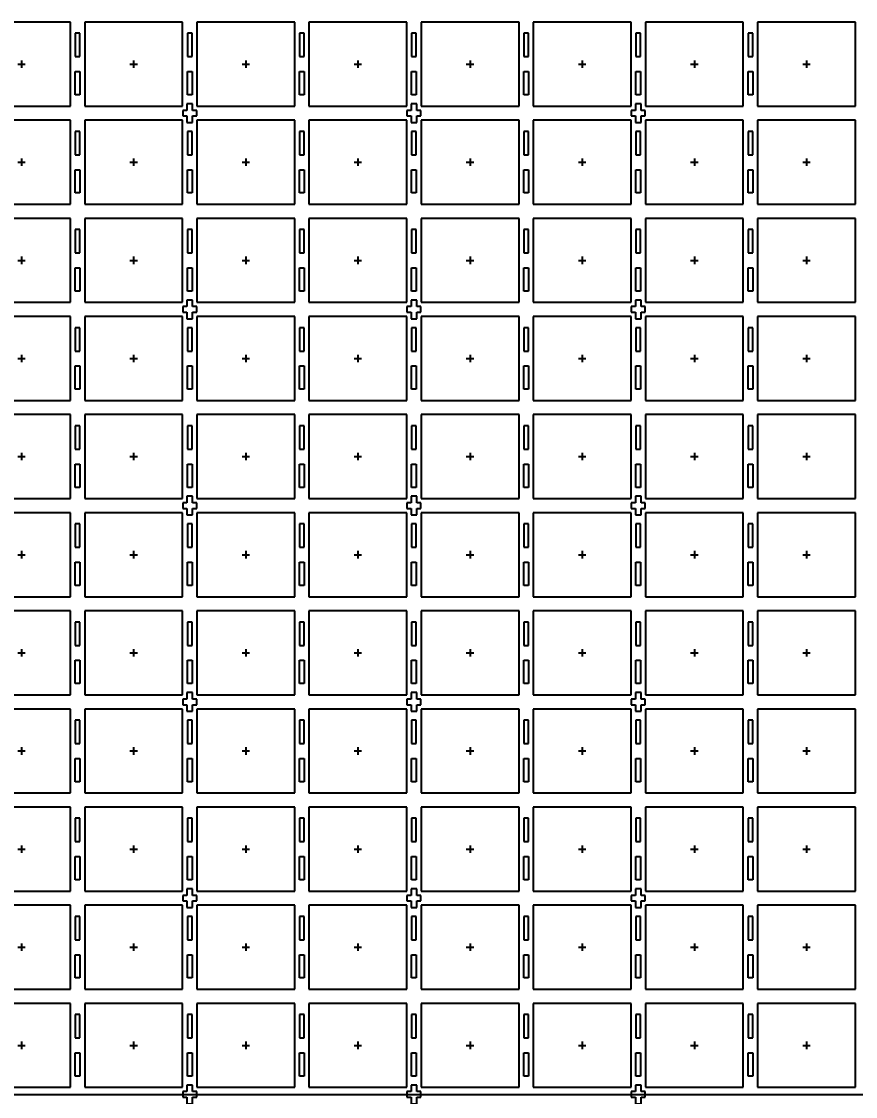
# Model space of a CAD drawing. Header units: millimetres. Extents: x 404.3 to 412.54, y 108.23 to 113.92.
# Drawn here: x 407.654 to 408.727, y 111.017 to 112.401 of the extents above; entities that cross this region are included whole.
import ezdxf

# ---------------------------------------------------------------- set-up
doc = ezdxf.new("R2010")
doc.units = ezdxf.units.MM
doc.header["$LTSCALE"] = 0.5
doc.header["$PDMODE"] = 98
for name, pattern in [('CENTER', [50.8, 31.75, -6.35, 6.35, -6.35]), ('HIDDEN', [0.375, 0.25, -0.125]), ('PHANTOM2', [31.75, 15.875, -3.175, 3.175, -3.175, 3.175, -3.175])]:
    doc.linetypes.add(name, pattern=pattern)
for name, color, linetype in [('1D', 4, 'Continuous'), ('BTM', 7, 'HIDDEN'), ('CEN', 2, 'CENTER'), ('DIM', 3, 'Continuous'), ('PKG', 1, 'PHANTOM2')]:
    doc.layers.add(name, color=color, linetype=linetype)
doc.styles.add('SIMPLEX', font='simplex.shx', dxfattribs={"bigfont": 'AllInOneBig.shx'})
doc.dimstyles.new('Standard2', dxfattribs={"dimtxt": 0.06, "dimasz": 0.08, "dimexe": 0.01, "dimexo": 0.01, "dimgap": 0.027, "dimtad": 1, "dimdec": 3, "dimlfac": 16.666667, "dimrnd": 5e-05, "dimzin": 1, "dimtxsty": 'SIMPLEX', "dimcen": 0.1905, "dimclrd": 256, "dimclre": 256, "dimclrt": 256, "dimazin": 3, "dimtp": 0.03, "dimtm": 0.05, "dimtfac": 0.8, "dimtdec": 3, "dimtmove": 0, "dimatfit": 3, "dimfxl": 0.05, "dimtzin": 4, "dimlwd": -1, "dimlwe": -1})

# ---------------------------------------------------------------- blocks, each defined once
blk = doc.blocks.new('*D5')
at = {"layer": '1D', "ltscale": 0.1, "transparency": 16777216}
blk.add_line((407.4647, 111.0196), (409.963, 111.0196), dxfattribs=at)
at = {"layer": 'Defpoints', "color": 0, "ltscale": 0.1, "transparency": 16777216}
for p in [(407.4376, 111.0196), (407.4547, 111.0196), (409.963, 111.0196)]:
    blk.add_point(p, dxfattribs=at)
at = {"layer": '1D', "ltscale": 0.1, "transparency": 16777216, "insert": (410.11, 111.0196), "char_height": 0.06, "attachment_point": 5, "style": 'SIMPLEX'}
blk.add_mtext('\\A1;0.000', dxfattribs=at)
blk = doc.blocks.new('*D8')
at = {"layer": '1D', "ltscale": 0.1, "transparency": 16777216}
blk.add_line((408.5776, 113.1086), (408.5776, 113.3266), dxfattribs=at)
at = {"layer": 'Defpoints', "color": 0, "ltscale": 0.1, "transparency": 16777216}
for p in [(408.5776, 113.3266), (408.5776, 113.0986), (407.4376, 111.0196)]:
    blk.add_point(p, dxfattribs=at)
at = {"layer": '1D', "ltscale": 0.1, "transparency": 16777216, "insert": (408.5776, 113.4965), "char_height": 0.06, "attachment_point": 5, "rotation": 90, "style": 'SIMPLEX'}
blk.add_mtext('\\A1;19.000', dxfattribs=at)
blk = doc.blocks.new('*D9')
at = {"layer": '1D', "ltscale": 0.1, "transparency": 16777216}
blk.add_line((409.4725, 112.6366), (409.963, 112.6366), dxfattribs=at)
at = {"layer": 'Defpoints', "color": 0, "ltscale": 0.1, "transparency": 16777216}
for p in [(409.4625, 112.6366), (409.963, 112.6366), (407.4376, 111.0196)]:
    blk.add_point(p, dxfattribs=at)
at = {"layer": '1D', "ltscale": 0.1, "transparency": 16777216, "insert": (410.1386, 112.6366), "char_height": 0.06, "attachment_point": 5, "style": 'SIMPLEX'}
blk.add_mtext('\\A1;26.950', dxfattribs=at)
blk = doc.blocks.new('*D10')
at = {"layer": '1D', "ltscale": 0.1, "transparency": 16777216}
blk.add_line((409.4725, 112.1566), (409.963, 112.1566), dxfattribs=at)
at = {"layer": 'Defpoints', "color": 0, "ltscale": 0.1, "transparency": 16777216}
for p in [(409.4625, 112.1566), (409.963, 112.1566), (407.4376, 111.0196)]:
    blk.add_point(p, dxfattribs=at)
at = {"layer": '1D', "ltscale": 0.1, "transparency": 16777216, "insert": (410.1329, 112.1566), "char_height": 0.06, "attachment_point": 5, "style": 'SIMPLEX'}
blk.add_mtext('\\A1;18.950', dxfattribs=at)
blk = doc.blocks.new('*D11')
at = {"layer": '1D', "ltscale": 0.1, "transparency": 16777216}
blk.add_line((409.4725, 111.7666), (409.963, 111.7666), dxfattribs=at)
at = {"layer": 'Defpoints', "color": 0, "ltscale": 0.1, "transparency": 16777216}
for p in [(409.4625, 111.7666), (409.963, 111.7666), (407.4376, 111.0196)]:
    blk.add_point(p, dxfattribs=at)
at = {"layer": '1D', "ltscale": 0.1, "transparency": 16777216, "insert": (410.1329, 111.7666), "char_height": 0.06, "attachment_point": 5, "style": 'SIMPLEX'}
blk.add_mtext('\\A1;12.450', dxfattribs=at)
blk = doc.blocks.new('*D12')
at = {"layer": '1D', "ltscale": 0.1, "transparency": 16777216}
blk.add_line((409.4725, 111.2866), (409.963, 111.2866), dxfattribs=at)
at = {"layer": 'Defpoints', "color": 0, "ltscale": 0.1, "transparency": 16777216}
for p in [(409.4625, 111.2866), (409.963, 111.2866), (407.4376, 111.0196)]:
    blk.add_point(p, dxfattribs=at)
at = {"layer": '1D', "ltscale": 0.1, "transparency": 16777216, "insert": (410.11, 111.2866), "char_height": 0.06, "attachment_point": 5, "style": 'SIMPLEX'}
blk.add_mtext('\\A1;4.450', dxfattribs=at)
blk = doc.blocks.new('*D13')
at = {"layer": '1D', "ltscale": 0.1, "transparency": 16777216}
blk.add_line((409.4725, 110.8366), (409.963, 110.8366), dxfattribs=at)
at = {"layer": 'Defpoints', "color": 0, "ltscale": 0.1, "transparency": 16777216}
for p in [(407.4376, 111.0196), (409.4625, 110.8366), (409.963, 110.8366)]:
    blk.add_point(p, dxfattribs=at)
at = {"layer": '1D', "ltscale": 0.1, "transparency": 16777216, "insert": (410.11, 110.8366), "char_height": 0.06, "attachment_point": 5, "style": 'SIMPLEX'}
blk.add_mtext('\\A1;3.050', dxfattribs=at)
blk = doc.blocks.new('*D14')
at = {"layer": '1D', "ltscale": 0.1, "transparency": 16777216}
blk.add_line((409.4725, 110.3566), (409.963, 110.3566), dxfattribs=at)
at = {"layer": 'Defpoints', "color": 0, "ltscale": 0.1, "transparency": 16777216}
for p in [(407.4376, 111.0196), (409.4625, 110.3566), (409.963, 110.3566)]:
    blk.add_point(p, dxfattribs=at)
at = {"layer": '1D', "ltscale": 0.1, "transparency": 16777216, "insert": (410.1272, 110.3566), "char_height": 0.06, "attachment_point": 5, "style": 'SIMPLEX'}
blk.add_mtext('\\A1;11.050', dxfattribs=at)
blk = doc.blocks.new('*D15')
at = {"layer": '1D', "ltscale": 0.1, "transparency": 16777216}
blk.add_line((409.3465, 108.9616), (409.963, 108.9616), dxfattribs=at)
at = {"layer": 'Defpoints', "color": 0, "ltscale": 0.1, "transparency": 16777216}
for p in [(407.4376, 111.0196), (409.3365, 108.9616), (409.963, 108.9616)]:
    blk.add_point(p, dxfattribs=at)
at = {"layer": '1D', "ltscale": 0.1, "transparency": 16777216, "insert": (410.1386, 108.9616), "char_height": 0.06, "attachment_point": 5, "style": 'SIMPLEX'}
blk.add_mtext('\\A1;34.300', dxfattribs=at)
blk = doc.blocks.new('*D33')
at = {"layer": '1D', "transparency": 16777216}
for p, q in [((409.3525, 112.9756), (409.643, 112.9756)), ((409.643, 112.9756), (409.803, 112.8121)), ((409.803, 112.8121), (409.963, 112.8121))]:
    blk.add_line(p, q, dxfattribs=at)
at = {"layer": 'Defpoints', "color": 0, "transparency": 16777216}
for p in [(409.3425, 112.9756), (409.963, 112.8121), (407.4376, 111.0196)]:
    blk.add_point(p, dxfattribs=at)
at = {"layer": '1D', "transparency": 16777216, "insert": (410.1386, 112.8121), "char_height": 0.06, "attachment_point": 5, "style": 'SIMPLEX'}
blk.add_mtext('\\A1;32.600', dxfattribs=at)
blk = doc.blocks.new('*D34')
at = {"layer": '1D', "transparency": 16777216}
for p, q in [((409.3525, 109.0996), (409.643, 109.0996)), ((409.643, 109.0996), (409.803, 109.0611)), ((409.803, 109.0611), (409.963, 109.0611))]:
    blk.add_line(p, q, dxfattribs=at)
at = {"layer": 'Defpoints', "color": 0, "transparency": 16777216}
for p in [(407.4376, 111.0196), (409.3425, 109.0996), (409.963, 109.0611)]:
    blk.add_point(p, dxfattribs=at)
at = {"layer": '1D', "transparency": 16777216, "insert": (410.1386, 109.0611), "char_height": 0.06, "attachment_point": 5, "style": 'SIMPLEX'}
blk.add_mtext('\\A1;32.000', dxfattribs=at)
blk = doc.blocks.new('*D35')
at = {"layer": '1D', "ltscale": 0.1, "transparency": 16777216}
blk.add_line((409.3425, 109.0896), (409.3425, 108.7519), dxfattribs=at)
at = {"layer": 'Defpoints', "color": 0, "ltscale": 0.1, "transparency": 16777216}
for p in [(407.4376, 111.0196), (409.3425, 109.0996), (409.3425, 108.7519)]:
    blk.add_point(p, dxfattribs=at)
at = {"layer": '1D', "ltscale": 0.1, "transparency": 16777216, "insert": (409.3425, 108.582), "char_height": 0.06, "attachment_point": 5, "rotation": 90, "style": 'SIMPLEX'}
blk.add_mtext('\\A1;{\\C256;31.747}', dxfattribs=at)
blk = doc.blocks.new('*D36')
at = {"layer": '1D', "ltscale": 0.1, "transparency": 16777216}
for p, q in [((409.643, 113.0716), (409.803, 113.1389)), ((409.803, 113.1389), (409.963, 113.1389)), ((409.2259, 113.0716), (409.643, 113.0716))]:
    blk.add_line(p, q, dxfattribs=at)
at = {"layer": 'Defpoints', "color": 0, "ltscale": 0.1, "transparency": 16777216}
for p in [(409.963, 113.1389), (409.2159, 113.0716), (407.4376, 111.0196)]:
    blk.add_point(p, dxfattribs=at)
at = {"layer": '1D', "ltscale": 0.1, "transparency": 16777216, "insert": (410.1386, 113.1389), "char_height": 0.06, "attachment_point": 5, "style": 'SIMPLEX'}
blk.add_mtext('\\A1;34.200', dxfattribs=at)
blk = doc.blocks.new('*D37')
at = {"layer": '1D', "ltscale": 0.1, "transparency": 16777216}
blk.add_line((408.4966, 108.9966), (408.4966, 108.7532), dxfattribs=at)
at = {"layer": 'Defpoints', "color": 0, "ltscale": 0.1, "transparency": 16777216}
for p in [(407.4376, 111.0196), (408.4966, 109.0066), (408.4966, 108.7532)]:
    blk.add_point(p, dxfattribs=at)
at = {"layer": '1D', "ltscale": 0.1, "transparency": 16777216, "insert": (408.4966, 108.5833), "char_height": 0.06, "attachment_point": 5, "rotation": 90, "style": 'SIMPLEX'}
blk.add_mtext('\\A1;17.650', dxfattribs=at)
blk = doc.blocks.new('*D50')
at = {"layer": '1D', "ltscale": 0.1, "transparency": 16777216}
for p, q in [((409.2734, 113.3831), (409.2734, 113.5431)), ((409.3125, 113.2231), (409.2734, 113.3831)), ((409.3125, 112.6466), (409.3125, 113.2231))]:
    blk.add_line(p, q, dxfattribs=at)
at = {"layer": 'Defpoints', "color": 0, "ltscale": 0.1, "transparency": 16777216}
for p in [(409.2734, 113.5431), (409.3125, 112.6366), (407.4376, 111.0196)]:
    blk.add_point(p, dxfattribs=at)
at = {"layer": '1D', "ltscale": 0.1, "transparency": 16777216, "insert": (409.2734, 113.713), "char_height": 0.06, "attachment_point": 5, "rotation": 90, "style": 'SIMPLEX'}
blk.add_mtext('\\A1;31.247', dxfattribs=at)
blk = doc.blocks.new('*D51')
at = {"layer": '1D', "ltscale": 0.1, "transparency": 16777216}
for p, q in [((409.1015, 113.3831), (409.1015, 113.5431)), ((409.1625, 113.2395), (409.1015, 113.3831)), ((409.1625, 113.0895), (409.1625, 113.2395))]:
    blk.add_line(p, q, dxfattribs=at)
at = {"layer": 'Defpoints', "color": 0, "ltscale": 0.1, "transparency": 16777216}
for p in [(409.1015, 113.5431), (409.1625, 113.0795), (407.4376, 111.0196)]:
    blk.add_point(p, dxfattribs=at)
at = {"layer": '1D', "ltscale": 0.1, "transparency": 16777216, "insert": (409.1015, 113.7187), "char_height": 0.06, "attachment_point": 5, "rotation": 90, "style": 'SIMPLEX'}
blk.add_mtext('\\A1;28.747', dxfattribs=at)
blk = doc.blocks.new('*D77')
at = {"layer": '1D', "ltscale": 0.1, "transparency": 16777216}
blk.add_line((409.4625, 113.1023), (409.4625, 113.5431), dxfattribs=at)
at = {"layer": 'Defpoints', "color": 0, "ltscale": 0.1, "transparency": 16777216}
for p in [(409.4625, 113.5431), (409.4625, 113.0923), (407.4376, 111.0196)]:
    blk.add_point(p, dxfattribs=at)
at = {"layer": '1D', "ltscale": 0.1, "transparency": 16777216, "insert": (409.4625, 113.7187), "char_height": 0.06, "attachment_point": 5, "rotation": 90, "style": 'SIMPLEX'}
blk.add_mtext('\\A1;33.747', dxfattribs=at)
blk = doc.blocks.new('*D128')
at = {"layer": 'Defpoints', "color": 0, "ltscale": 0.1, "transparency": 16777216}
for p in [(409.1925, 113.0446), (409.963, 113.0446), (407.4376, 111.0196)]:
    blk.add_point(p, dxfattribs=at)
at = {"layer": 'DIM', "ltscale": 0.1, "transparency": 16777216}
blk.add_line((409.2025, 113.0446), (409.963, 113.0446), dxfattribs=at)
at = {"layer": 'DIM', "ltscale": 0.1, "transparency": 16777216, "insert": (410.1772, 113.0446), "char_height": 0.06, "attachment_point": 5, "style": 'SIMPLEX'}
blk.add_mtext('\\A1;(33.750)', dxfattribs=at)
blk = doc.blocks.new('*D126')
at = {"layer": 'Defpoints', "color": 0, "ltscale": 0.1, "transparency": 16777216}
for p in [(409.1925, 112.9846), (409.963, 112.9018), (407.4376, 111.0196)]:
    blk.add_point(p, dxfattribs=at)
at = {"layer": 'DIM', "ltscale": 0.1, "transparency": 16777216}
for p, q in [((409.2025, 112.9846), (409.643, 112.9846)), ((409.643, 112.9846), (409.803, 112.9018)), ((409.803, 112.9018), (409.963, 112.9018))]:
    blk.add_line(p, q, dxfattribs=at)
at = {"layer": 'DIM', "ltscale": 0.1, "transparency": 16777216, "insert": (410.1772, 112.9018), "char_height": 0.06, "attachment_point": 5, "style": 'SIMPLEX'}
blk.add_mtext('\\A1;(32.750)', dxfattribs=at)
blk = doc.blocks.new('*D129')
at = {"layer": 'Defpoints', "color": 0, "ltscale": 0.1, "transparency": 16777216}
for p in [(409.1931, 113.5431), (409.1925, 113.0446), (407.4376, 111.0196)]:
    blk.add_point(p, dxfattribs=at)
at = {"layer": 'DIM', "ltscale": 0.1, "transparency": 16777216}
for p, q in [((409.1931, 113.3831), (409.1931, 113.5431)), ((409.1925, 113.2231), (409.1931, 113.3831)), ((409.1925, 113.0546), (409.1925, 113.2231))]:
    blk.add_line(p, q, dxfattribs=at)
at = {"layer": 'DIM', "ltscale": 0.1, "transparency": 16777216, "insert": (409.1931, 113.7572), "char_height": 0.06, "attachment_point": 5, "rotation": 90, "style": 'SIMPLEX'}
blk.add_mtext('\\A1;(29.247)', dxfattribs=at)
blk = doc.blocks.new('*D127')
at = {"layer": 'Defpoints', "color": 0, "ltscale": 0.1, "transparency": 16777216}
for p in [(409.0225, 113.5431), (409.0545, 113.0446), (407.4376, 111.0196)]:
    blk.add_point(p, dxfattribs=at)
at = {"layer": 'DIM', "ltscale": 0.1, "transparency": 16777216}
for p, q in [((409.0225, 113.3831), (409.0225, 113.5431)), ((409.0545, 113.2231), (409.0225, 113.3831)), ((409.0545, 113.0546), (409.0545, 113.2231))]:
    blk.add_line(p, q, dxfattribs=at)
at = {"layer": 'DIM', "ltscale": 0.1, "transparency": 16777216, "insert": (409.0225, 113.7572), "char_height": 0.06, "attachment_point": 5, "rotation": 90, "style": 'SIMPLEX'}
blk.add_mtext('\\A1;(26.947)', dxfattribs=at)
blk = doc.blocks.new('*U201')
at = {"layer": 'CEN', "ltscale": 0.005}
for p, q in [((0, 0.0048), (0, -0.0048)), ((-0.0048, 0), (0.0048, 0))]:
    blk.add_line(p, q, dxfattribs=at)
at = {"layer": 'PKG', "ltscale": 0.03}
blk.add_lwpolyline([(0.063, 0.054), (-0.063, 0.054), (-0.063, -0.054), (0.063, -0.054)], close=True, dxfattribs=at)
blk = doc.blocks.new('*U202')
at = {"layer": 'DIM', "color": 0, "linetype": 'ByBlock', "lineweight": -2, "transparency": 16777216}
for p in [(1.7316, 3.0312), (1.8759, 3.0312), (2.0202, 3.0312), (2.1645, 3.0312), (2.3088, 3.0312), (2.4531, 3.0312), (2.5974, 3.0312), (2.7417, 3.0312), (1.7316, 2.9049), (1.8759, 2.9049), (2.0202, 2.9049), (2.1645, 2.9049), (2.3088, 2.9049), (2.4531, 2.9049), (2.5974, 2.9049), (2.7417, 2.9049), (1.7316, 2.7786), (1.8759, 2.7786), (2.0202, 2.7786), (2.1645, 2.7786), (2.3088, 2.7786), (2.4531, 2.7786), (2.5974, 2.7786), (2.7417, 2.7786), (1.7316, 2.6523), (1.8759, 2.6523), (2.0202, 2.6523), (2.1645, 2.6523), (2.3088, 2.6523), (2.4531, 2.6523), (2.5974, 2.6523), (2.7417, 2.6523), (1.7316, 2.526), (1.8759, 2.526), (2.0202, 2.526), (2.1645, 2.526), (2.3088, 2.526), (2.4531, 2.526), (2.5974, 2.526), (2.7417, 2.526), (1.7316, 2.3997), (1.8759, 2.3997), (2.0202, 2.3997), (2.1645, 2.3997), (2.3088, 2.3997), (2.4531, 2.3997), (2.5974, 2.3997), (2.7417, 2.3997), (1.7316, 2.2734), (1.8759, 2.2734), (2.0202, 2.2734), (2.1645, 2.2734), (2.3088, 2.2734), (2.4531, 2.2734), (2.5974, 2.2734), (2.7417, 2.2734), (1.7316, 2.1471), (1.8759, 2.1471), (2.0202, 2.1471), (2.1645, 2.1471), (2.3088, 2.1471), (2.4531, 2.1471), (2.5974, 2.1471), (2.7417, 2.1471), (1.7316, 2.0208), (1.8759, 2.0208), (2.0202, 2.0208), (2.1645, 2.0208), (2.3088, 2.0208), (2.4531, 2.0208), (2.5974, 2.0208), (2.7417, 2.0208), (1.7316, 1.8945), (1.8759, 1.8945), (2.0202, 1.8945), (2.1645, 1.8945), (2.3088, 1.8945), (2.4531, 1.8945), (2.5974, 1.8945), (2.7417, 1.8945), (1.7316, 1.7682), (1.8759, 1.7682), (2.0202, 1.7682), (2.1645, 1.7682), (2.3088, 1.7682), (2.4531, 1.7682), (2.5974, 1.7682), (2.7417, 1.7682)]:
    blk.add_blockref('*U201', p, dxfattribs=at)

msp = doc.modelspace()

# ---------------------------------------------------------------- linework, layer by layer
at = {"layer": 'BTM', "ltscale": 0.03}
for points in [[(407.723239, 112.355392), (407.729239, 112.355392), (407.729239, 112.385392), (407.723239, 112.385392)], [(407.867539, 112.355392), (407.873539, 112.355392), (407.873539, 112.385392), (407.867539, 112.385392)], [(408.011839, 112.355392), (408.017839, 112.355392), (408.017839, 112.385392), (408.011839, 112.385392)], [(408.156139, 112.355392), (408.162139, 112.355392), (408.162139, 112.385392), (408.156139, 112.385392)], [(408.300439, 112.355392), (408.306439, 112.355392), (408.306439, 112.385392), (408.300439, 112.385392)], [(408.444739, 112.355392), (408.450739, 112.355392), (408.450739, 112.385392), (408.444739, 112.385392)], [(408.589039, 112.355392), (408.595039, 112.355392), (408.595039, 112.385392), (408.589039, 112.385392)], [(407.723239, 112.336192), (407.729239, 112.336192), (407.729239, 112.306192), (407.723239, 112.306192)], [(407.867539, 112.336192), (407.873539, 112.336192), (407.873539, 112.306192), (407.867539, 112.306192)], [(408.011839, 112.336192), (408.017839, 112.336192), (408.017839, 112.306192), (408.011839, 112.306192)], [(408.156139, 112.336192), (408.162139, 112.336192), (408.162139, 112.306192), (408.156139, 112.306192)], [(408.300439, 112.336192), (408.306439, 112.336192), (408.306439, 112.306192), (408.300439, 112.306192)], [(408.444739, 112.336192), (408.450739, 112.336192), (408.450739, 112.306192), (408.444739, 112.306192)], [(408.589039, 112.336192), (408.595039, 112.336192), (408.595039, 112.306192), (408.589039, 112.306192)], [(407.723239, 112.229092), (407.729239, 112.229092), (407.729239, 112.259092), (407.723239, 112.259092)], [(407.867539, 112.229092), (407.873539, 112.229092), (407.873539, 112.259092), (407.867539, 112.259092)], [(408.011839, 112.229092), (408.017839, 112.229092), (408.017839, 112.259092), (408.011839, 112.259092)], [(408.156139, 112.229092), (408.162139, 112.229092), (408.162139, 112.259092), (408.156139, 112.259092)], [(408.300439, 112.229092), (408.306439, 112.229092), (408.306439, 112.259092), (408.300439, 112.259092)], [(408.444739, 112.229092), (408.450739, 112.229092), (408.450739, 112.259092), (408.444739, 112.259092)], [(408.589039, 112.229092), (408.595039, 112.229092), (408.595039, 112.259092), (408.589039, 112.259092)], [(407.723239, 112.209892), (407.729239, 112.209892), (407.729239, 112.179892), (407.723239, 112.179892)], [(407.867539, 112.209892), (407.873539, 112.209892), (407.873539, 112.179892), (407.867539, 112.179892)], [(408.011839, 112.209892), (408.017839, 112.209892), (408.017839, 112.179892), (408.011839, 112.179892)], [(408.156139, 112.209892), (408.162139, 112.209892), (408.162139, 112.179892), (408.156139, 112.179892)], [(408.300439, 112.209892), (408.306439, 112.209892), (408.306439, 112.179892), (408.300439, 112.179892)], [(408.444739, 112.209892), (408.450739, 112.209892), (408.450739, 112.179892), (408.444739, 112.179892)], [(408.589039, 112.209892), (408.595039, 112.209892), (408.595039, 112.179892), (408.589039, 112.179892)], [(407.723239, 112.102792), (407.729239, 112.102792), (407.729239, 112.132792), (407.723239, 112.132792)], [(407.867539, 112.102792), (407.873539, 112.102792), (407.873539, 112.132792), (407.867539, 112.132792)], [(408.011839, 112.102792), (408.017839, 112.102792), (408.017839, 112.132792), (408.011839, 112.132792)], [(408.156139, 112.102792), (408.162139, 112.102792), (408.162139, 112.132792), (408.156139, 112.132792)], [(408.300439, 112.102792), (408.306439, 112.102792), (408.306439, 112.132792), (408.300439, 112.132792)], [(408.444739, 112.102792), (408.450739, 112.102792), (408.450739, 112.132792), (408.444739, 112.132792)], [(408.589039, 112.102792), (408.595039, 112.102792), (408.595039, 112.132792), (408.589039, 112.132792)], [(407.723239, 112.083592), (407.729239, 112.083592), (407.729239, 112.053592), (407.723239, 112.053592)], [(407.867539, 112.083592), (407.873539, 112.083592), (407.873539, 112.053592), (407.867539, 112.053592)], [(408.011839, 112.083592), (408.017839, 112.083592), (408.017839, 112.053592), (408.011839, 112.053592)], [(408.156139, 112.083592), (408.162139, 112.083592), (408.162139, 112.053592), (408.156139, 112.053592)], [(408.300439, 112.083592), (408.306439, 112.083592), (408.306439, 112.053592), (408.300439, 112.053592)], [(408.444739, 112.083592), (408.450739, 112.083592), (408.450739, 112.053592), (408.444739, 112.053592)], [(408.589039, 112.083592), (408.595039, 112.083592), (408.595039, 112.053592), (408.589039, 112.053592)], [(407.723239, 111.976492), (407.729239, 111.976492), (407.729239, 112.006492), (407.723239, 112.006492)], [(407.867539, 111.976492), (407.873539, 111.976492), (407.873539, 112.006492), (407.867539, 112.006492)], [(408.011839, 111.976492), (408.017839, 111.976492), (408.017839, 112.006492), (408.011839, 112.006492)], [(408.156139, 111.976492), (408.162139, 111.976492), (408.162139, 112.006492), (408.156139, 112.006492)], [(408.300439, 111.976492), (408.306439, 111.976492), (408.306439, 112.006492), (408.300439, 112.006492)], [(408.444739, 111.976492), (408.450739, 111.976492), (408.450739, 112.006492), (408.444739, 112.006492)], [(408.589039, 111.976492), (408.595039, 111.976492), (408.595039, 112.006492), (408.589039, 112.006492)], [(407.723239, 111.957292), (407.729239, 111.957292), (407.729239, 111.927292), (407.723239, 111.927292)], [(407.867539, 111.957292), (407.873539, 111.957292), (407.873539, 111.927292), (407.867539, 111.927292)], [(408.011839, 111.957292), (408.017839, 111.957292), (408.017839, 111.927292), (408.011839, 111.927292)], [(408.156139, 111.957292), (408.162139, 111.957292), (408.162139, 111.927292), (408.156139, 111.927292)], [(408.300439, 111.957292), (408.306439, 111.957292), (408.306439, 111.927292), (408.300439, 111.927292)], [(408.444739, 111.957292), (408.450739, 111.957292), (408.450739, 111.927292), (408.444739, 111.927292)], [(408.589039, 111.957292), (408.595039, 111.957292), (408.595039, 111.927292), (408.589039, 111.927292)], [(407.723239, 111.850192), (407.729239, 111.850192), (407.729239, 111.880192), (407.723239, 111.880192)], [(407.867539, 111.850192), (407.873539, 111.850192), (407.873539, 111.880192), (407.867539, 111.880192)], [(408.011839, 111.850192), (408.017839, 111.850192), (408.017839, 111.880192), (408.011839, 111.880192)], [(408.156139, 111.850192), (408.162139, 111.850192), (408.162139, 111.880192), (408.156139, 111.880192)], [(408.300439, 111.850192), (408.306439, 111.850192), (408.306439, 111.880192), (408.300439, 111.880192)], [(408.444739, 111.850192), (408.450739, 111.850192), (408.450739, 111.880192), (408.444739, 111.880192)], [(408.589039, 111.850192), (408.595039, 111.850192), (408.595039, 111.880192), (408.589039, 111.880192)], [(407.723239, 111.830992), (407.729239, 111.830992), (407.729239, 111.800992), (407.723239, 111.800992)], [(407.867539, 111.830992), (407.873539, 111.830992), (407.873539, 111.800992), (407.867539, 111.800992)], [(408.011839, 111.830992), (408.017839, 111.830992), (408.017839, 111.800992), (408.011839, 111.800992)], [(408.156139, 111.830992), (408.162139, 111.830992), (408.162139, 111.800992), (408.156139, 111.800992)], [(408.300439, 111.830992), (408.306439, 111.830992), (408.306439, 111.800992), (408.300439, 111.800992)], [(408.444739, 111.830992), (408.450739, 111.830992), (408.450739, 111.800992), (408.444739, 111.800992)], [(408.589039, 111.830992), (408.595039, 111.830992), (408.595039, 111.800992), (408.589039, 111.800992)], [(407.723239, 111.723892), (407.729239, 111.723892), (407.729239, 111.753892), (407.723239, 111.753892)], [(407.867539, 111.723892), (407.873539, 111.723892), (407.873539, 111.753892), (407.867539, 111.753892)], [(408.011839, 111.723892), (408.017839, 111.723892), (408.017839, 111.753892), (408.011839, 111.753892)], [(408.156139, 111.723892), (408.162139, 111.723892), (408.162139, 111.753892), (408.156139, 111.753892)], [(408.300439, 111.723892), (408.306439, 111.723892), (408.306439, 111.753892), (408.300439, 111.753892)], [(408.444739, 111.723892), (408.450739, 111.723892), (408.450739, 111.753892), (408.444739, 111.753892)], [(408.589039, 111.723892), (408.595039, 111.723892), (408.595039, 111.753892), (408.589039, 111.753892)], [(407.723239, 111.704692), (407.729239, 111.704692), (407.729239, 111.674692), (407.723239, 111.674692)], [(407.867539, 111.704692), (407.873539, 111.704692), (407.873539, 111.674692), (407.867539, 111.674692)], [(408.011839, 111.704692), (408.017839, 111.704692), (408.017839, 111.674692), (408.011839, 111.674692)], [(408.156139, 111.704692), (408.162139, 111.704692), (408.162139, 111.674692), (408.156139, 111.674692)], [(408.300439, 111.704692), (408.306439, 111.704692), (408.306439, 111.674692), (408.300439, 111.674692)], [(408.444739, 111.704692), (408.450739, 111.704692), (408.450739, 111.674692), (408.444739, 111.674692)], [(408.589039, 111.704692), (408.595039, 111.704692), (408.595039, 111.674692), (408.589039, 111.674692)], [(407.723239, 111.597592), (407.729239, 111.597592), (407.729239, 111.627592), (407.723239, 111.627592)], [(407.867539, 111.597592), (407.873539, 111.597592), (407.873539, 111.627592), (407.867539, 111.627592)], [(408.011839, 111.597592), (408.017839, 111.597592), (408.017839, 111.627592), (408.011839, 111.627592)], [(408.156139, 111.597592), (408.162139, 111.597592), (408.162139, 111.627592), (408.156139, 111.627592)], [(408.300439, 111.597592), (408.306439, 111.597592), (408.306439, 111.627592), (408.300439, 111.627592)], [(408.444739, 111.597592), (408.450739, 111.597592), (408.450739, 111.627592), (408.444739, 111.627592)], [(408.589039, 111.597592), (408.595039, 111.597592), (408.595039, 111.627592), (408.589039, 111.627592)], [(407.723239, 111.578392), (407.729239, 111.578392), (407.729239, 111.548392), (407.723239, 111.548392)], [(407.867539, 111.578392), (407.873539, 111.578392), (407.873539, 111.548392), (407.867539, 111.548392)], [(408.011839, 111.578392), (408.017839, 111.578392), (408.017839, 111.548392), (408.011839, 111.548392)], [(408.156139, 111.578392), (408.162139, 111.578392), (408.162139, 111.548392), (408.156139, 111.548392)], [(408.300439, 111.578392), (408.306439, 111.578392), (408.306439, 111.548392), (408.300439, 111.548392)], [(408.444739, 111.578392), (408.450739, 111.578392), (408.450739, 111.548392), (408.444739, 111.548392)], [(408.589039, 111.578392), (408.595039, 111.578392), (408.595039, 111.548392), (408.589039, 111.548392)], [(407.723239, 111.471292), (407.729239, 111.471292), (407.729239, 111.501292), (407.723239, 111.501292)], [(407.867539, 111.471292), (407.873539, 111.471292), (407.873539, 111.501292), (407.867539, 111.501292)], [(408.011839, 111.471292), (408.017839, 111.471292), (408.017839, 111.501292), (408.011839, 111.501292)], [(408.156139, 111.471292), (408.162139, 111.471292), (408.162139, 111.501292), (408.156139, 111.501292)], [(408.300439, 111.471292), (408.306439, 111.471292), (408.306439, 111.501292), (408.300439, 111.501292)], [(408.444739, 111.471292), (408.450739, 111.471292), (408.450739, 111.501292), (408.444739, 111.501292)], [(408.589039, 111.471292), (408.595039, 111.471292), (408.595039, 111.501292), (408.589039, 111.501292)], [(407.723239, 111.452092), (407.729239, 111.452092), (407.729239, 111.422092), (407.723239, 111.422092)], [(407.867539, 111.452092), (407.873539, 111.452092), (407.873539, 111.422092), (407.867539, 111.422092)], [(408.011839, 111.452092), (408.017839, 111.452092), (408.017839, 111.422092), (408.011839, 111.422092)], [(408.156139, 111.452092), (408.162139, 111.452092), (408.162139, 111.422092), (408.156139, 111.422092)], [(408.300439, 111.452092), (408.306439, 111.452092), (408.306439, 111.422092), (408.300439, 111.422092)], [(408.444739, 111.452092), (408.450739, 111.452092), (408.450739, 111.422092), (408.444739, 111.422092)], [(408.589039, 111.452092), (408.595039, 111.452092), (408.595039, 111.422092), (408.589039, 111.422092)], [(407.723239, 111.344992), (407.729239, 111.344992), (407.729239, 111.374992), (407.723239, 111.374992)], [(407.867539, 111.344992), (407.873539, 111.344992), (407.873539, 111.374992), (407.867539, 111.374992)], [(408.011839, 111.344992), (408.017839, 111.344992), (408.017839, 111.374992), (408.011839, 111.374992)], [(408.156139, 111.344992), (408.162139, 111.344992), (408.162139, 111.374992), (408.156139, 111.374992)], [(408.300439, 111.344992), (408.306439, 111.344992), (408.306439, 111.374992), (408.300439, 111.374992)], [(408.444739, 111.344992), (408.450739, 111.344992), (408.450739, 111.374992), (408.444739, 111.374992)], [(408.589039, 111.344992), (408.595039, 111.344992), (408.595039, 111.374992), (408.589039, 111.374992)], [(407.723239, 111.325792), (407.729239, 111.325792), (407.729239, 111.295792), (407.723239, 111.295792)], [(407.867539, 111.325792), (407.873539, 111.325792), (407.873539, 111.295792), (407.867539, 111.295792)], [(408.011839, 111.325792), (408.017839, 111.325792), (408.017839, 111.295792), (408.011839, 111.295792)], [(408.156139, 111.325792), (408.162139, 111.325792), (408.162139, 111.295792), (408.156139, 111.295792)], [(408.300439, 111.325792), (408.306439, 111.325792), (408.306439, 111.295792), (408.300439, 111.295792)], [(408.444739, 111.325792), (408.450739, 111.325792), (408.450739, 111.295792), (408.444739, 111.295792)], [(408.589039, 111.325792), (408.595039, 111.325792), (408.595039, 111.295792), (408.589039, 111.295792)], [(407.723239, 111.218692), (407.729239, 111.218692), (407.729239, 111.248692), (407.723239, 111.248692)], [(407.867539, 111.218692), (407.873539, 111.218692), (407.873539, 111.248692), (407.867539, 111.248692)], [(408.011839, 111.218692), (408.017839, 111.218692), (408.017839, 111.248692), (408.011839, 111.248692)], [(408.156139, 111.218692), (408.162139, 111.218692), (408.162139, 111.248692), (408.156139, 111.248692)], [(408.300439, 111.218692), (408.306439, 111.218692), (408.306439, 111.248692), (408.300439, 111.248692)], [(408.444739, 111.218692), (408.450739, 111.218692), (408.450739, 111.248692), (408.444739, 111.248692)], [(408.589039, 111.218692), (408.595039, 111.218692), (408.595039, 111.248692), (408.589039, 111.248692)], [(407.723239, 111.199492), (407.729239, 111.199492), (407.729239, 111.169492), (407.723239, 111.169492)], [(407.867539, 111.199492), (407.873539, 111.199492), (407.873539, 111.169492), (407.867539, 111.169492)], [(408.011839, 111.199492), (408.017839, 111.199492), (408.017839, 111.169492), (408.011839, 111.169492)], [(408.156139, 111.199492), (408.162139, 111.199492), (408.162139, 111.169492), (408.156139, 111.169492)], [(408.300439, 111.199492), (408.306439, 111.199492), (408.306439, 111.169492), (408.300439, 111.169492)], [(408.444739, 111.199492), (408.450739, 111.199492), (408.450739, 111.169492), (408.444739, 111.169492)], [(408.589039, 111.199492), (408.595039, 111.199492), (408.595039, 111.169492), (408.589039, 111.169492)], [(407.723239, 111.092392), (407.729239, 111.092392), (407.729239, 111.122392), (407.723239, 111.122392)], [(407.867539, 111.092392), (407.873539, 111.092392), (407.873539, 111.122392), (407.867539, 111.122392)], [(408.011839, 111.092392), (408.017839, 111.092392), (408.017839, 111.122392), (408.011839, 111.122392)], [(408.156139, 111.092392), (408.162139, 111.092392), (408.162139, 111.122392), (408.156139, 111.122392)], [(408.300439, 111.092392), (408.306439, 111.092392), (408.306439, 111.122392), (408.300439, 111.122392)], [(408.444739, 111.092392), (408.450739, 111.092392), (408.450739, 111.122392), (408.444739, 111.122392)], [(408.589039, 111.092392), (408.595039, 111.092392), (408.595039, 111.122392), (408.589039, 111.122392)], [(407.723239, 111.073192), (407.729239, 111.073192), (407.729239, 111.043192), (407.723239, 111.043192)], [(407.867539, 111.073192), (407.873539, 111.073192), (407.873539, 111.043192), (407.867539, 111.043192)], [(408.011839, 111.073192), (408.017839, 111.073192), (408.017839, 111.043192), (408.011839, 111.043192)], [(408.156139, 111.073192), (408.162139, 111.073192), (408.162139, 111.043192), (408.156139, 111.043192)], [(408.300439, 111.073192), (408.306439, 111.073192), (408.306439, 111.043192), (408.300439, 111.043192)], [(408.444739, 111.073192), (408.450739, 111.073192), (408.450739, 111.043192), (408.444739, 111.043192)], [(408.589039, 111.073192), (408.595039, 111.073192), (408.595039, 111.043192), (408.589039, 111.043192)]]:
    msp.add_lwpolyline(points, close=True, dxfattribs=at)
for points in [[(407.874139, 112.270642), (407.874139, 112.279042), (407.879539, 112.279042), (407.879539, 112.286242), (407.874139, 112.286242), (407.874139, 112.294642), (407.866939, 112.294642), (407.866939, 112.286242), (407.861539, 112.286242), (407.861539, 112.279042), (407.866939, 112.279042), (407.866939, 112.270642), (407.874139, 112.270642)], [(408.162739, 112.270642), (408.162739, 112.279042), (408.168139, 112.279042), (408.168139, 112.286242), (408.162739, 112.286242), (408.162739, 112.294642), (408.155539, 112.294642), (408.155539, 112.286242), (408.150139, 112.286242), (408.150139, 112.279042), (408.155539, 112.279042), (408.155539, 112.270642), (408.162739, 112.270642)], [(408.451339, 112.270642), (408.451339, 112.279042), (408.456739, 112.279042), (408.456739, 112.286242), (408.451339, 112.286242), (408.451339, 112.294642), (408.444139, 112.294642), (408.444139, 112.286242), (408.438739, 112.286242), (408.438739, 112.279042), (408.444139, 112.279042), (408.444139, 112.270642), (408.451339, 112.270642)], [(407.874139, 112.018042), (407.874139, 112.026442), (407.879539, 112.026442), (407.879539, 112.033642), (407.874139, 112.033642), (407.874139, 112.042042), (407.866939, 112.042042), (407.866939, 112.033642), (407.861539, 112.033642), (407.861539, 112.026442), (407.866939, 112.026442), (407.866939, 112.018042), (407.874139, 112.018042)], [(408.162739, 112.018042), (408.162739, 112.026442), (408.168139, 112.026442), (408.168139, 112.033642), (408.162739, 112.033642), (408.162739, 112.042042), (408.155539, 112.042042), (408.155539, 112.033642), (408.150139, 112.033642), (408.150139, 112.026442), (408.155539, 112.026442), (408.155539, 112.018042), (408.162739, 112.018042)], [(408.451339, 112.018042), (408.451339, 112.026442), (408.456739, 112.026442), (408.456739, 112.033642), (408.451339, 112.033642), (408.451339, 112.042042), (408.444139, 112.042042), (408.444139, 112.033642), (408.438739, 112.033642), (408.438739, 112.026442), (408.444139, 112.026442), (408.444139, 112.018042), (408.451339, 112.018042)], [(407.874139, 111.765442), (407.874139, 111.773842), (407.879539, 111.773842), (407.879539, 111.781042), (407.874139, 111.781042), (407.874139, 111.789442), (407.866939, 111.789442), (407.866939, 111.781042), (407.861539, 111.781042), (407.861539, 111.773842), (407.866939, 111.773842), (407.866939, 111.765442), (407.874139, 111.765442)], [(408.162739, 111.765442), (408.162739, 111.773842), (408.168139, 111.773842), (408.168139, 111.781042), (408.162739, 111.781042), (408.162739, 111.789442), (408.155539, 111.789442), (408.155539, 111.781042), (408.150139, 111.781042), (408.150139, 111.773842), (408.155539, 111.773842), (408.155539, 111.765442), (408.162739, 111.765442)], [(408.451339, 111.765442), (408.451339, 111.773842), (408.456739, 111.773842), (408.456739, 111.781042), (408.451339, 111.781042), (408.451339, 111.789442), (408.444139, 111.789442), (408.444139, 111.781042), (408.438739, 111.781042), (408.438739, 111.773842), (408.444139, 111.773842), (408.444139, 111.765442), (408.451339, 111.765442)], [(407.874139, 111.512842), (407.874139, 111.521242), (407.879539, 111.521242), (407.879539, 111.528442), (407.874139, 111.528442), (407.874139, 111.536842), (407.866939, 111.536842), (407.866939, 111.528442), (407.861539, 111.528442), (407.861539, 111.521242), (407.866939, 111.521242), (407.866939, 111.512842), (407.874139, 111.512842)], [(408.162739, 111.512842), (408.162739, 111.521242), (408.168139, 111.521242), (408.168139, 111.528442), (408.162739, 111.528442), (408.162739, 111.536842), (408.155539, 111.536842), (408.155539, 111.528442), (408.150139, 111.528442), (408.150139, 111.521242), (408.155539, 111.521242), (408.155539, 111.512842), (408.162739, 111.512842)], [(408.451339, 111.512842), (408.451339, 111.521242), (408.456739, 111.521242), (408.456739, 111.528442), (408.451339, 111.528442), (408.451339, 111.536842), (408.444139, 111.536842), (408.444139, 111.528442), (408.438739, 111.528442), (408.438739, 111.521242), (408.444139, 111.521242), (408.444139, 111.512842), (408.451339, 111.512842)], [(407.874139, 111.260242), (407.874139, 111.268642), (407.879539, 111.268642), (407.879539, 111.275842), (407.874139, 111.275842), (407.874139, 111.284242), (407.866939, 111.284242), (407.866939, 111.275842), (407.861539, 111.275842), (407.861539, 111.268642), (407.866939, 111.268642), (407.866939, 111.260242), (407.874139, 111.260242)], [(408.162739, 111.260242), (408.162739, 111.268642), (408.168139, 111.268642), (408.168139, 111.275842), (408.162739, 111.275842), (408.162739, 111.284242), (408.155539, 111.284242), (408.155539, 111.275842), (408.150139, 111.275842), (408.150139, 111.268642), (408.155539, 111.268642), (408.155539, 111.260242), (408.162739, 111.260242)], [(408.451339, 111.260242), (408.451339, 111.268642), (408.456739, 111.268642), (408.456739, 111.275842), (408.451339, 111.275842), (408.451339, 111.284242), (408.444139, 111.284242), (408.444139, 111.275842), (408.438739, 111.275842), (408.438739, 111.268642), (408.444139, 111.268642), (408.444139, 111.260242), (408.451339, 111.260242)], [(407.874139, 111.007642), (407.874139, 111.016042), (407.879539, 111.016042), (407.879539, 111.023242), (407.874139, 111.023242), (407.874139, 111.031642), (407.866939, 111.031642), (407.866939, 111.023242), (407.861539, 111.023242), (407.861539, 111.016042), (407.866939, 111.016042), (407.866939, 111.007642), (407.874139, 111.007642)], [(408.162739, 111.007642), (408.162739, 111.016042), (408.168139, 111.016042), (408.168139, 111.023242), (408.162739, 111.023242), (408.162739, 111.031642), (408.155539, 111.031642), (408.155539, 111.023242), (408.150139, 111.023242), (408.150139, 111.016042), (408.155539, 111.016042), (408.155539, 111.007642), (408.162739, 111.007642)], [(408.451339, 111.007642), (408.451339, 111.016042), (408.456739, 111.016042), (408.456739, 111.023242), (408.451339, 111.023242), (408.451339, 111.031642), (408.444139, 111.031642), (408.444139, 111.023242), (408.438739, 111.023242), (408.438739, 111.016042), (408.444139, 111.016042), (408.444139, 111.007642), (408.451339, 111.007642)]]:
    msp.add_lwpolyline(points, dxfattribs=at)

# ---------------------------------------------------------------- block references
at = {"layer": 'DIM'}
msp.add_blockref('*U202', (405.922489, 109.314592), dxfattribs=at)

# ---------------------------------------------------------------- dimensions: what is measured, and where the dimension line sits
at = {"layer": '1D', "color": 4, "ltscale": 0.1}
for feature_location, offset, dtype, picture, middle in [((409.162459, 113.07951), (-0.060987, 0.463591), 1, '*D51', (409.101472, 113.718673)), ((409.462459, 113.092342), (0, 0.450759), 1, '*D77', (409.462459, 113.718673)), ((409.312459, 112.636642), (-0.039068, 0.906459), 1, '*D50', (409.27339, 113.712958)), ((409.215908, 113.071642), (0.747123, 0.067224), 0, '*D36', (410.138603, 113.138866))]:
    dim = msp.add_ordinate_dim(feature_location=feature_location, offset=offset, dtype=dtype, origin=(407.437639, 111.019642), dimstyle='Standard2', override={"dimarcsym": 1}, dxfattribs=at)
    dim.commit()
    dim.dimension.update_dxf_attribs({"geometry": picture, "text_midpoint": middle})
at = {"layer": '1D', "color": 1, "ltscale": 0.1}
for feature_location, offset, dtype, origin, picture, middle in [((408.577639, 113.098603), (0, 0.228019), 1, (407.437639, 111.019642), '*D8', (408.577639, 113.496479)), ((409.462459, 112.636642), (0.500573, 0), 0, (407.437639, 111.019642), '*D9', (410.138603, 112.636642)), ((409.462459, 112.156642), (0.500573, 0), 0, (407.437639, 111.019642), '*D10', (410.132889, 112.156642)), ((409.462459, 111.766642), (0.500573, 0), 0, (407.437639, 111.019642), '*D11', (410.132889, 111.766642)), ((409.462459, 111.286642), (0.500573, 0), 0, (407.437639, 111.019642), '*D12', (410.110031, 111.286642)), ((407.4546782855, 111.0196421803), (2.5083531544, 0), 0, (407.4376386671, 111.0196421803), '*D5', (410.1100314399, 111.0196421803)), ((409.462459, 110.836642), (0.500573, 0), 0, (407.437639, 111.019642), '*D13', (410.110031, 110.836642)), ((409.462459, 110.356642), (0.500573, 0), 0, (407.437639, 111.019642), '*D14', (410.127174, 110.356642)), ((409.336471, 108.961642), (0.62656, 0), 0, (407.437639, 111.019642), '*D15', (410.138603, 108.961642)), ((408.496639, 109.006642), (0, -0.253482), 1, (407.437639, 111.019642), '*D37', (408.496639, 108.583303))]:
    dim = msp.add_ordinate_dim(feature_location=feature_location, offset=offset, dtype=dtype, origin=origin, dimstyle='Standard2', override={"dimarcsym": 1}, dxfattribs=at)
    dim.commit()
    dim.dimension.update_dxf_attribs({"geometry": picture, "text_midpoint": middle})
at = {"layer": '1D'}
for feature_location, offset, picture, middle in [((409.342459, 112.975642), (0.620573, -0.163584), '*D33', (410.138603, 112.812058)), ((409.342459, 109.099642), (0.620573, -0.038516), '*D34', (410.138603, 109.061126))]:
    dim = msp.add_ordinate_dim(feature_location=feature_location, offset=offset, dtype=0, origin=(407.437639, 111.019642), dimstyle='Standard2', dxfattribs=at)
    dim.commit()
    dim.dimension.update_dxf_attribs({"geometry": picture, "text_midpoint": middle})
at = {"layer": '1D', "color": 4, "ltscale": 0.1}
dim = msp.add_ordinate_dim(feature_location=(409.342459, 109.099642), offset=(0, -0.347755), dtype=1, origin=(407.437639, 111.019642), text='{\\C256;<>}', dimstyle='Standard2', override={"dimarcsym": 1}, dxfattribs=at)
dim.commit()
dim.dimension.update_dxf_attribs({"geometry": '*D35', "text_midpoint": (409.342459, 108.58203)})
at = {"layer": 'DIM', "ltscale": 0.1}
for feature_location, offset, dtype, picture, middle in [((409.192459, 113.044642), (0.000597, 0.498459), 1, '*D129', (409.193056, 113.757244)), ((409.054459, 113.044642), (-0.031944, 0.498459), 1, '*D127', (409.022515, 113.757244)), ((409.192459, 113.044642), (0.770573, 0), 0, '*D128', (410.177174, 113.044642)), ((409.192459, 112.984642), (0.770573, -0.082852), 0, '*D126', (410.177174, 112.90179))]:
    dim = msp.add_ordinate_dim(feature_location=feature_location, offset=offset, dtype=dtype, origin=(407.437639, 111.019642), text='(<>)', dimstyle='Standard2', dxfattribs=at)
    dim.commit()
    dim.dimension.update_dxf_attribs({"geometry": picture, "text_midpoint": middle})

doc.saveas('drawing.dxf')
